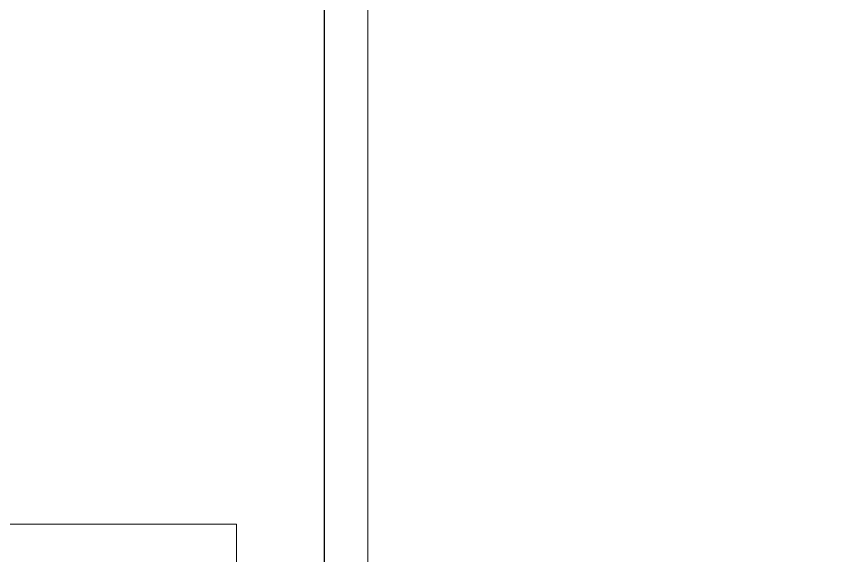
# Model space of a CAD drawing. Header units: millimetres. Extents: x 4739419 to 5837985, y 2291271 to 3446271.
# Drawn here: x 4987258 to 4989135, y 2443419 to 2444652 of the extents above; entities that cross this region are included whole.
import ezdxf

# ---------------------------------------------------------------- set-up
doc = ezdxf.new("R2010")
doc.units = ezdxf.units.MM
doc.layers.get('0').update_dxf_attribs({"color": 255})
doc.layers.add('XR-평면도$0$A-ELEV-LIN3', color=9, linetype='Continuous', lineweight=18)
doc.layers.add('XR-평면도$0$Parking_화물', color=9, linetype='Continuous')

# ---------------------------------------------------------------- blocks, each defined once
blk = doc.blocks.new('XR-평면도$0$주차구획_1')
at = {"layer": 'XR-평면도$0$A-ELEV-LIN3'}
blk.add_lwpolyline([(-5900, 1450), (5900, 1450), (5900, -1450), (-5900, -1450)], close=True, dxfattribs=at)
at = {"layer": 'XR-평면도$0$Parking_화물'}
blk.add_lwpolyline([(-6000, 1550), (6000, 1550), (6000, -1550), (-6000, -1550)], close=True, dxfattribs=at)
blk = doc.blocks.new('XR-평면도$0$화물주차구획_1F(210411)')
at = {"xscale": -1.000000000000001}
blk.add_blockref('XR-평면도$0$주차구획_1', (12150544, 751313.4), dxfattribs=at)

msp = doc.modelspace()

# ---------------------------------------------------------------- linework, layer by layer
at = {"layer": 'XR-평면도$0$A-ELEV-LIN3'}
msp.add_lwpolyline([(4975461.8, 2441791.2), (4976761.8, 2441791.2), (4976761.8, 2442391.2), (4986461.8, 2442391.2), (4986461.8, 2441791.2), (4987761.8, 2441791.2), (4987761.8, 2443491.2), (4986661.8, 2443491.2), (4986661.8, 2454791.2), (5027111.8, 2454791.2), (5027111.8, 2447791.2), (5031561.8, 2447791.2), (5031561.8, 2443491.2), (5030461.8, 2443491.2), (5030461.8, 2441791.2), (5031761.8, 2441791.2), (5031761.8, 2442391.2), (5041611.8, 2442391.2), (5041611.8, 2441791.2), (5041911.8, 2441791.2), (5041911.8, 2427291.2)], dxfattribs=at)
msp.add_lwpolyline([(4975461.8, 2441791.2), (4976761.8, 2441791.2), (4976761.8, 2442391.2), (4986461.8, 2442391.2), (4986461.8, 2441791.2), (4987761.8, 2441791.2), (4987761.8, 2443491.2), (4986661.8, 2443491.2), (4986661.8, 2454791.2), (5027111.8, 2454791.2), (5027111.8, 2447791.2), (5031561.8, 2447791.2), (5031561.8, 2443491.2), (5030461.8, 2443491.2), (5030461.8, 2441791.2), (5031761.8, 2441791.2), (5031761.8, 2442391.2), (5041611.8, 2442391.2), (5041611.8, 2441791.2), (5041911.8, 2441791.2), (5041911.8, 2427291.2)], dxfattribs=at)
msp.add_lwpolyline([(4975461.8, 2441791.2), (4976761.8, 2441791.2), (4976761.8, 2442391.2), (4986461.8, 2442391.2), (4986461.8, 2441791.2), (4987761.8, 2441791.2), (4987761.8, 2443491.2), (4986661.8, 2443491.2), (4986661.8, 2454791.2), (5027111.8, 2454791.2), (5027111.8, 2447791.2), (5031561.8, 2447791.2), (5031561.8, 2443491.2), (5030461.8, 2443491.2), (5030461.8, 2441791.2), (5031761.8, 2441791.2), (5031761.8, 2442391.2), (5041611.8, 2442391.2), (5041611.8, 2441791.2), (5041911.8, 2441791.2), (5041911.8, 2427291.2)], dxfattribs=at)

# ---------------------------------------------------------------- block references
at = {"color": 2, "rotation": 90}
msp.add_blockref('XR-평면도$0$화물주차구획_1F(210411)', (5740825.2, -9701802.7), dxfattribs=at)
msp.add_blockref('XR-평면도$0$화물주차구획_1F(210411)', (5740825.2, -9701802.7), dxfattribs=at)
msp.add_blockref('XR-평면도$0$화물주차구획_1F(210411)', (5740825.2, -9701802.7), dxfattribs=at)

doc.saveas('drawing.dxf')
